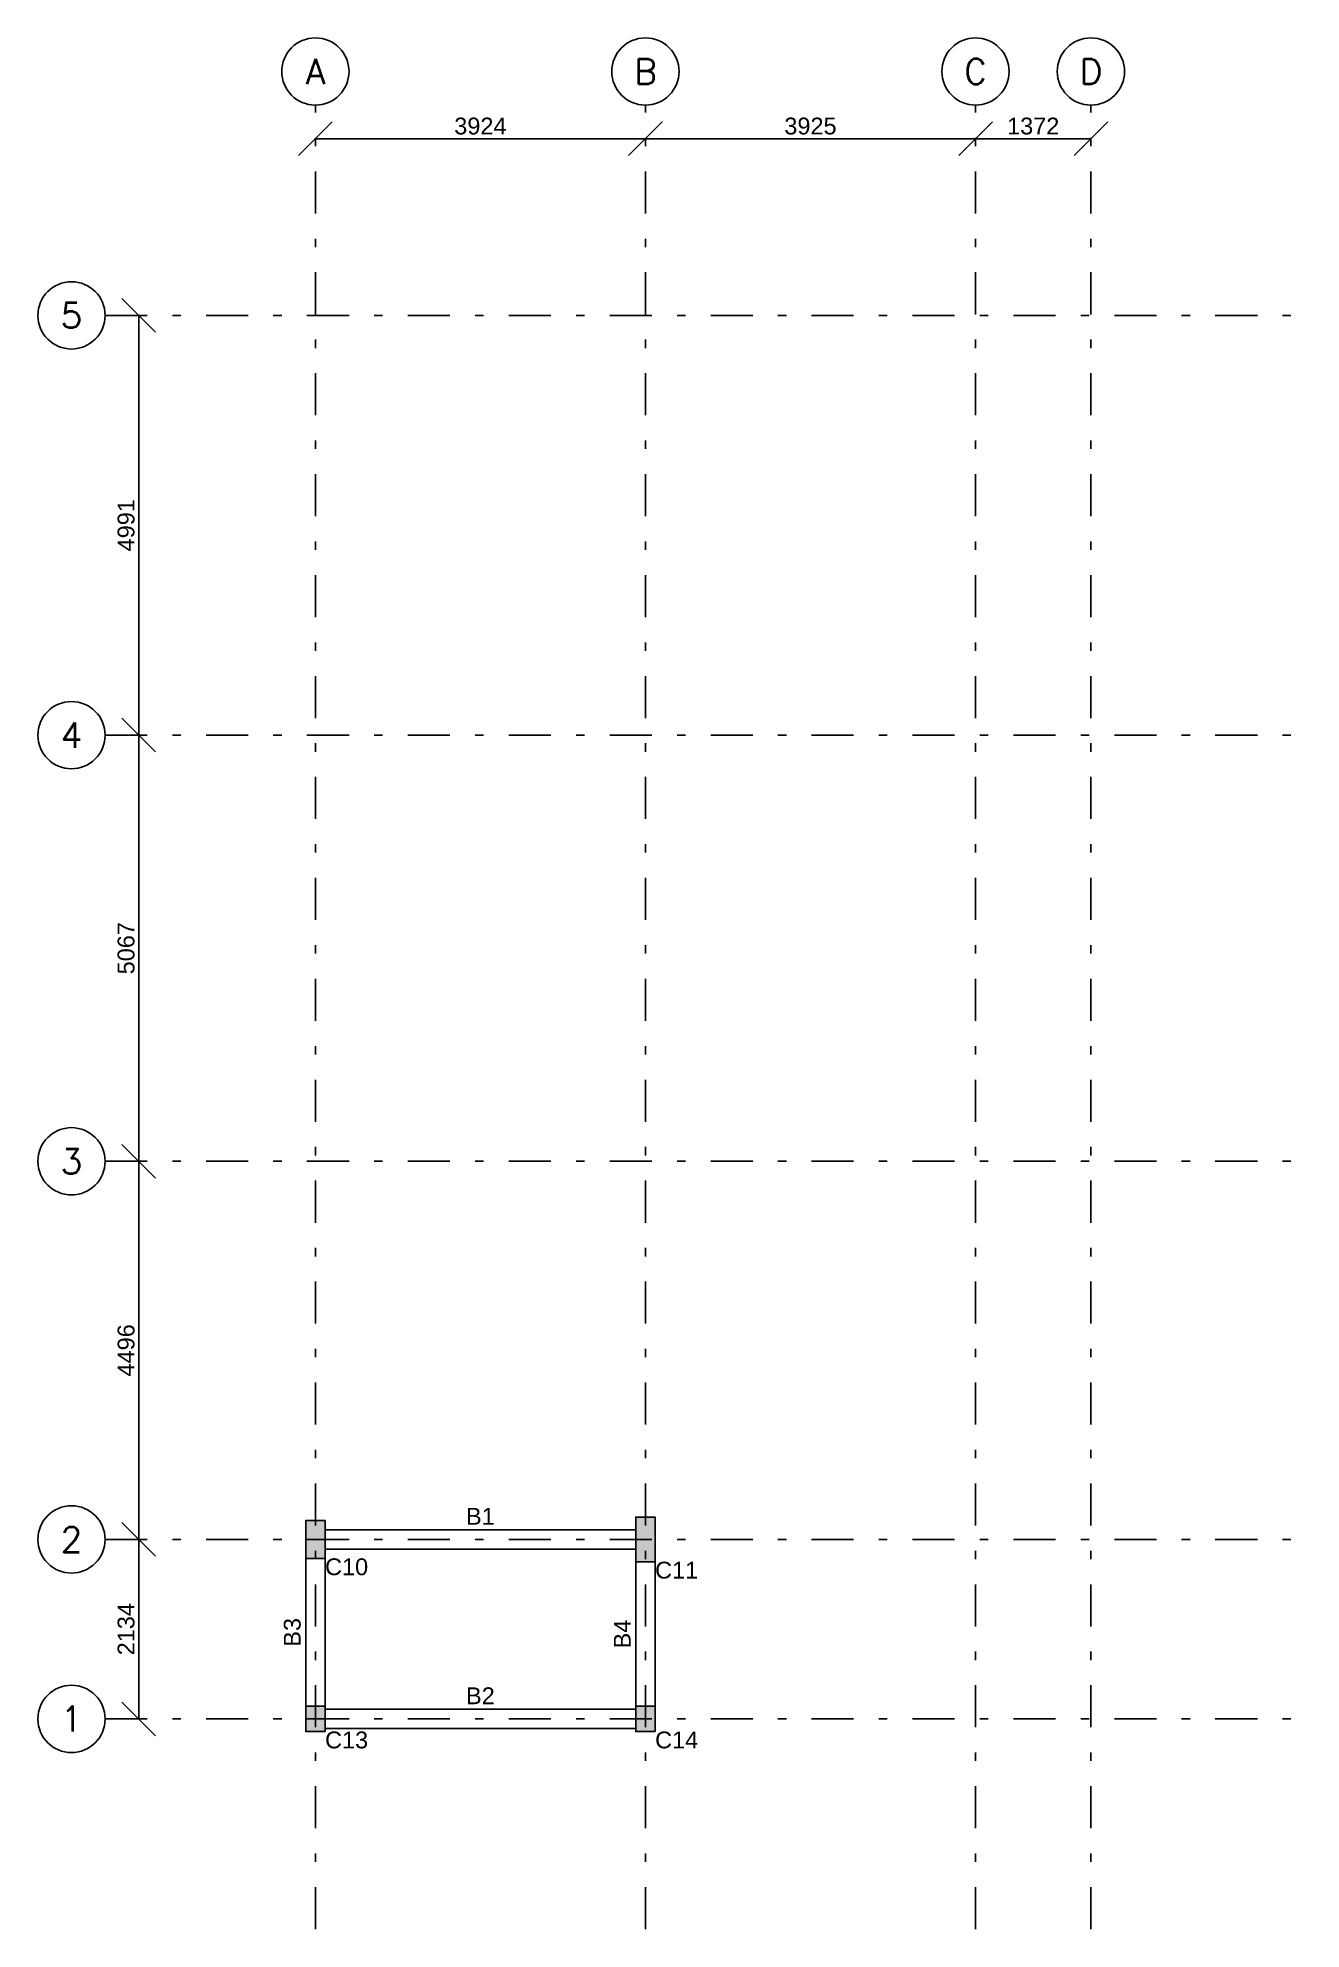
# Model space of a CAD drawing. Header units: inches. Extents: x -3300 to 11721, y -19188 to 3300.
import ezdxf
from ezdxf.enums import TextEntityAlignment as Align

# ---------------------------------------------------------------- set-up
doc = ezdxf.new("R2010")
doc.units = ezdxf.units.IN
doc.header["$LTSCALE"] = 1000
doc.header["$MEASUREMENT"] = 0
doc.linetypes.add('SCCenter', pattern=[1.2, 0.5, -0.3, 0.1, -0.3])
for name, color, linetype in [('Beam', 3, 'Continuous'), ('Beam Nos', 7, 'Continuous'), ('Column', 2, 'Continuous'), ('Column Nos', 7, 'Continuous'), ('Grid Line', 8, 'Continuous'), ('Label', 4, 'Continuous')]:
    doc.layers.add(name, color=color, linetype=linetype)
doc.styles.add('SC-BBS1', font='SansSerif')
doc.styles.add('SC-BBS2', font='SansSerif')
doc.styles.get("Standard").update_dxf_attribs({"font": 'txt.shx'})
doc.dimstyles.new('SCGridlineDim', dxfattribs={"dimtxt": 200, "dimasz": 0.18, "dimexe": 75, "dimexo": 75, "dimgap": 50, "dimtad": 1, "dimtoh": 1, "dimdec": 0, "dimzin": 0, "dimdsep": 46, "dimtxsty": 'SC-BBS2', "dimtsz": 200, "dimcen": 0.09, "dimclrd": 8, "dimclre": 8, "dimclrt": 31, "dimadec": 0, "dimazin": 0, "dimtfac": 1, "dimtdec": 0, "dimtix": 1, "dimtofl": 0, "dimtmove": 0, "dimatfit": 3, "dimfxl": 1, "dimtolj": 1, "dimtzin": 0, "dimarcsym": 0})

# ---------------------------------------------------------------- blocks, each defined once
blk = doc.blocks.new('*D0')
at = {"color": 8, "linetype": 'ByBlock', "lineweight": -2}
for p, q in [((-1900, -14754), (-2300, -14354)), ((-2100, -14554), (-2100, -14554)), ((-2100, -16688), (-2100, -14554)), ((-2300, -16488), (-1900, -16888)), ((-2100, -16688), (-2100, -16688))]:
    blk.add_line(p, q, dxfattribs=at)
at = {"layer": 'Defpoints', "color": 8}
for p in [(-2100, -14554), (-2100, -16688), (-2100, -16688)]:
    blk.add_point(p, dxfattribs=at)
at = {"color": 31, "insert": (-2250, -15621), "char_height": 200, "attachment_point": 5, "rotation": 90, "style": 'SC-BBS2'}
blk.add_mtext('\\A1;2134', dxfattribs=at)
blk = doc.blocks.new('*D1')
at = {"color": 8, "linetype": 'ByBlock', "lineweight": -2}
for p, q in [((-1900, -10258), (-2300, -9858)), ((-2100, -10058), (-2100, -10058)), ((-2100, -14554), (-2100, -10058)), ((-2300, -14354), (-1900, -14754)), ((-2100, -14554), (-2100, -14554))]:
    blk.add_line(p, q, dxfattribs=at)
at = {"layer": 'Defpoints', "color": 8}
for p in [(-2100, -10058), (-2100, -14554), (-2100, -14554)]:
    blk.add_point(p, dxfattribs=at)
at = {"color": 31, "insert": (-2250, -12306), "char_height": 200, "attachment_point": 5, "rotation": 90, "style": 'SC-BBS2'}
blk.add_mtext('\\A1;4496', dxfattribs=at)
blk = doc.blocks.new('*D2')
at = {"color": 8, "linetype": 'ByBlock', "lineweight": -2}
for p, q in [((-1900, -5191), (-2300, -4791)), ((-2100, -4991), (-2100, -4991)), ((-2100, -10058), (-2100, -4991)), ((-2300, -9858), (-1900, -10258)), ((-2100, -10058), (-2100, -10058))]:
    blk.add_line(p, q, dxfattribs=at)
at = {"layer": 'Defpoints', "color": 8}
for p in [(-2100, -4991), (-2100, -10058), (-2100, -10058)]:
    blk.add_point(p, dxfattribs=at)
at = {"color": 31, "insert": (-2250, -7524.5), "char_height": 200, "attachment_point": 5, "rotation": 90, "style": 'SC-BBS2'}
blk.add_mtext('\\A1;5067', dxfattribs=at)
blk = doc.blocks.new('*D3')
at = {"color": 8, "linetype": 'ByBlock', "lineweight": -2}
for p, q in [((-1900, -200), (-2300, 200)), ((-2100, 0), (-2100, 0)), ((-2100, -4991), (-2100, 0)), ((-2300, -4791), (-1900, -5191)), ((-2100, -4991), (-2100, -4991))]:
    blk.add_line(p, q, dxfattribs=at)
at = {"layer": 'Defpoints', "color": 8}
for p in [(-2100, 0), (-2100, -4991), (-2100, -4991)]:
    blk.add_point(p, dxfattribs=at)
at = {"color": 31, "insert": (-2250, -2495.5), "char_height": 200, "attachment_point": 5, "rotation": 90, "style": 'SC-BBS2'}
blk.add_mtext('\\A1;4991', dxfattribs=at)
blk = doc.blocks.new('*D4')
at = {"color": 8, "linetype": 'ByBlock', "lineweight": -2}
for p, q in [((200, 2300), (-200, 1900)), ((3724, 1900), (4124, 2300)), ((0, 2100), (0, 2100)), ((0, 2100), (3924, 2100)), ((3924, 2100), (3924, 2100))]:
    blk.add_line(p, q, dxfattribs=at)
at = {"layer": 'Defpoints', "color": 8}
for p in [(0, 2100), (0, 2100), (3924, 2100)]:
    blk.add_point(p, dxfattribs=at)
at = {"color": 31, "insert": (1962, 2250), "char_height": 200, "attachment_point": 5, "style": 'SC-BBS2'}
blk.add_mtext('\\A1;3924', dxfattribs=at)
blk = doc.blocks.new('*D5')
at = {"color": 8, "linetype": 'ByBlock', "lineweight": -2}
for p, q in [((4124, 2300), (3724, 1900)), ((7649, 1900), (8049, 2300)), ((3924, 2100), (7849, 2100)), ((3999, 2100), (3999, 2100)), ((7849, 2100), (7849, 2100))]:
    blk.add_line(p, q, dxfattribs=at)
at = {"layer": 'Defpoints', "color": 8}
for p in [(3924, 2100), (3924, 2100), (7849, 2100)]:
    blk.add_point(p, dxfattribs=at)
at = {"color": 31, "insert": (5886.5, 2250), "char_height": 200, "attachment_point": 5, "style": 'SC-BBS2'}
blk.add_mtext('\\A1;3925', dxfattribs=at)
blk = doc.blocks.new('*D6')
at = {"color": 8, "linetype": 'ByBlock', "lineweight": -2}
for p, q in [((8049, 2300), (7649, 1900)), ((9021, 1900), (9421, 2300)), ((7849, 2100), (7849, 2100)), ((7849, 2100), (9221, 2100)), ((9221, 2100), (9221, 2100))]:
    blk.add_line(p, q, dxfattribs=at)
at = {"layer": 'Defpoints', "color": 8}
for p in [(7849, 2100), (7849, 2100), (9221, 2100)]:
    blk.add_point(p, dxfattribs=at)
at = {"color": 31, "insert": (8535, 2250), "char_height": 200, "attachment_point": 5, "style": 'SC-BBS2'}
blk.add_mtext('\\A1;1372', dxfattribs=at)

msp = doc.modelspace()

# ---------------------------------------------------------------- hatches: boundary and pattern name
at = {"layer": 'Column'}
for points in [[(115, -14779), (-115, -14779), (-115, -14329), (115, -14329)], [(4039, -14819), (3809, -14819), (3809, -14289), (4039, -14289)], [(115, -16838), (-115, -16838), (-115, -16538), (115, -16538)], [(4039, -16838), (3809, -16838), (3809, -16538), (4039, -16538)]]:
    msp.add_hatch(color=256, dxfattribs=at).paths.add_polyline_path(points, flags=0)

# ---------------------------------------------------------------- linework, layer by layer
at = {"layer": 'Beam'}
for p, q in [((115, -14439), (3809, -14439)), ((-115, -14779), (-115, -16538)), ((115, -14669), (3809, -14669)), ((115, -14779), (115, -16538)), ((3809, -14819), (3809, -16538)), ((4039, -14819), (4039, -16538)), ((115, -16573), (3809, -16573)), ((115, -16803), (3809, -16803))]:
    msp.add_line(p, q, dxfattribs=at)
at = {"layer": 'Column'}
for points in [[(115, -14779), (-115, -14779), (-115, -14329), (115, -14329)], [(4039, -14819), (3809, -14819), (3809, -14289), (4039, -14289)], [(115, -16838), (-115, -16838), (-115, -16538), (115, -16538)], [(4039, -16838), (3809, -16838), (3809, -16538), (4039, -16538)]]:
    msp.add_lwpolyline(points, close=True, dxfattribs=at)
at = {"layer": 'Grid Line', "linetype": 'SCCenter'}
for p, q in [((0, -19188), (0, 2500)), ((3924, -19188), (3924, 2500)), ((7849, -19188), (7849, 2500)), ((9221, -19188), (9221, 2500)), ((-2500, 0), (11721, 0)), ((-2500, -4991), (11721, -4991)), ((-2500, -10058), (11721, -10058)), ((-2500, -14554), (11721, -14554)), ((-2500, -16688), (11721, -16688))]:
    msp.add_line(p, q, dxfattribs=at)
at = {"layer": 'Grid Line'}
for centre in [(0, 2900), (3924, 2900), (7849, 2900), (9221, 2900), (-2900, 0), (-2900, -4991), (-2900, -10058), (-2900, -14554), (-2900, -16688)]:
    msp.add_circle(centre, 400, dxfattribs=at)

# ---------------------------------------------------------------- texts
at = {"layer": 'Beam Nos', "style": 'SC-BBS1'}
for s, p in [('B1', (1962, -14439)), ('B2', (1962, -16573))]:
    msp.add_text(s, height=200, dxfattribs=at).set_placement(p, align=Align.BOTTOM_CENTER)
for s, p in [('B3', (-115, -15658.5)), ('B4', (3809, -15678.5))]:
    msp.add_text(s, height=200, rotation=90, dxfattribs=at).set_placement(p, align=Align.BOTTOM_CENTER)
at = {"layer": 'Column Nos', "style": 'SC-BBS2'}
for s, p in [('C10', (115, -14779)), ('C11', (4039, -14819)), ('C13', (115, -16838)), ('C14', (4039, -16838))]:
    msp.add_text(s, height=200, dxfattribs=at).set_placement(p, align=Align.TOP_LEFT)
at = {"layer": 'Grid Line'}
for s, p in [('A', (0, 2900)), ('B', (3924, 2900)), ('C', (7849, 2900)), ('D', (9221, 2900)), ('5', (-2900, 0)), ('4', (-2900, -4991)), ('3', (-2900, -10058)), ('2', (-2900, -14554)), ('1', (-2900, -16688))]:
    msp.add_text(s, height=300, dxfattribs=at).set_placement(p, align=Align.MIDDLE)
at = {"layer": 'Label', "style": 'SC-BBS1'}
msp.add_text('%%u', height=325, dxfattribs=at).set_placement((0, -18688), align=Align.MIDDLE_CENTER)

# ---------------------------------------------------------------- dimensions: what is measured, and where the dimension line sits
at = {"layer": 'Grid Line'}
for p1, p2, text, picture, middle in [((0, 2100), (3924, 2100), '3924', '*D4', (1962, 2100)), ((3924, 2100), (7849, 2100), '3925', '*D5', (5886.5, 2100)), ((7849, 2100), (9221, 2100), '1372', '*D6', (8535, 2100)), ((-2100, -4991), (-2100, 0), '4991', '*D3', (-2100, -2495.5)), ((-2100, -10058), (-2100, -4991), '5067', '*D2', (-2100, -7524.5)), ((-2100, -14554), (-2100, -10058), '4496', '*D1', (-2100, -12306)), ((-2100, -16688), (-2100, -14554), '2134', '*D0', (-2100, -15621))]:
    dim = msp.add_aligned_dim(p1=p1, p2=p2, distance=0, text=text, dimstyle='SCGridlineDim', dxfattribs=at)
    dim.commit()
    dim.dimension.update_dxf_attribs({"geometry": picture, "text_midpoint": middle})

doc.saveas('drawing.dxf')
